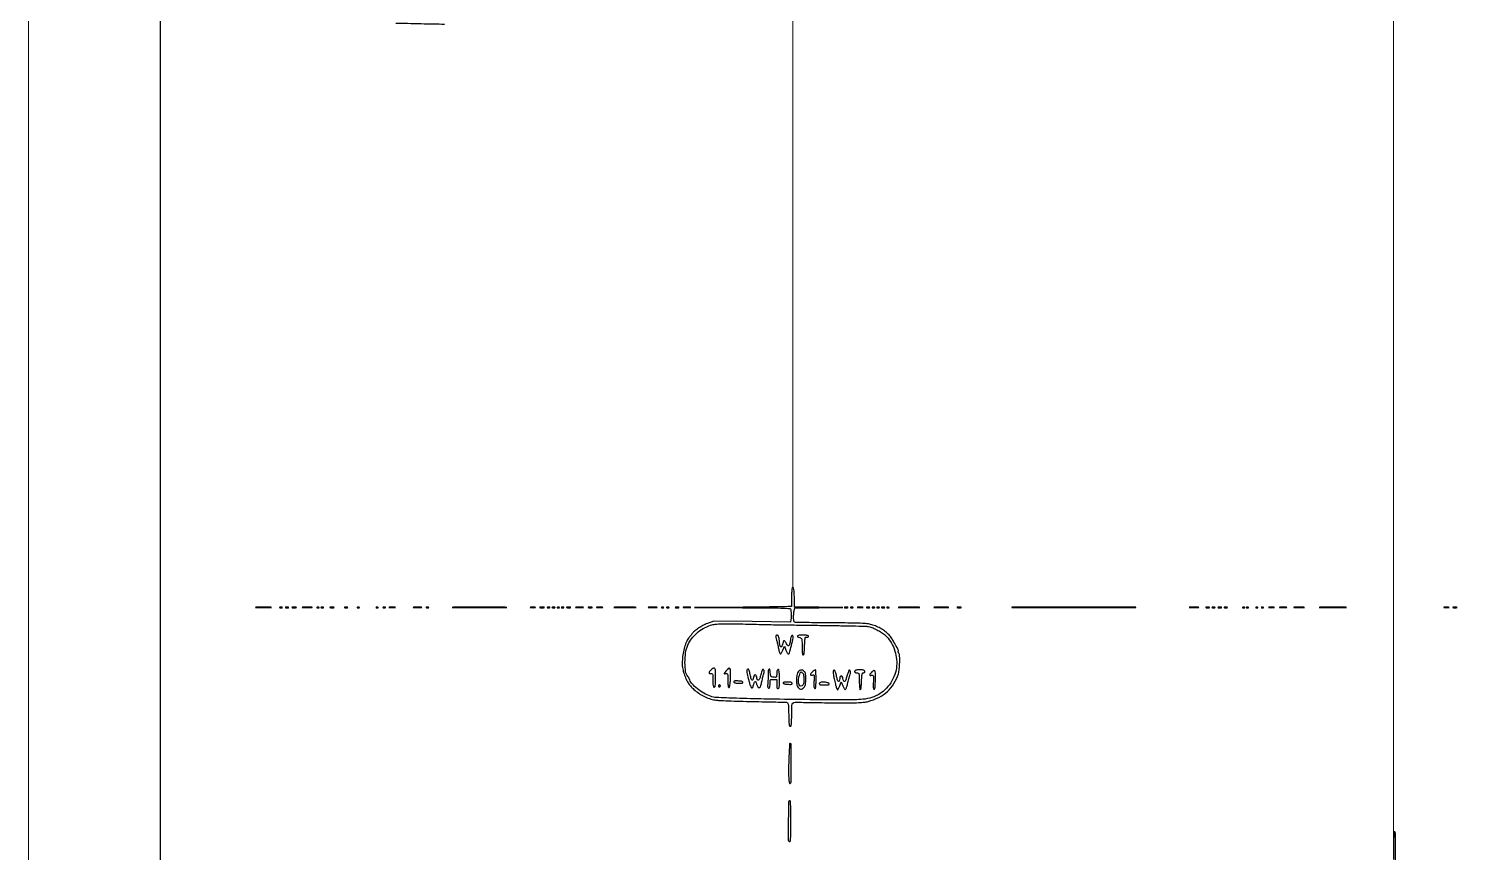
# Model space of a CAD drawing. Header units: millimetres. Extents: x 2712 to 3553, y 1367 to 1961.
# Drawn here: x 2712.3 to 2929.7, y 1588.8 to 1713.8 of the extents above; entities that cross this region are included whole.
import ezdxf

# ---------------------------------------------------------------- set-up
doc = ezdxf.new("R2010")
doc.units = ezdxf.units.MM

# ---------------------------------------------------------------- blocks, each defined once
blk = doc.blocks.new('Формат А1 (2)')
at = {"lineweight": 20}
blk.add_line((2935.83, -160.31), (2935.83, 433.69), dxfattribs=at)
at = {"lineweight": 30}
blk.add_line((2955.83, -155.31), (2955.83, 428.69), dxfattribs=at)

msp = doc.modelspace()

# ---------------------------------------------------------------- linework, layer by layer
at = {"lineweight": 15}
for p, q in [((2828.34, 1629), (2828.34, 1912.49)), ((2919.51, 1589.71), (2919.51, 1912.49))]:
    msp.add_line(p, q, dxfattribs=at)
for points in [[(2924.33, 1758.96, -0.000002), (2921.5, 1758.99, -0.000002), (2918.46, 1759.03, -0.000002), (2915.66, 1759.07, 0.000783)], [(2876.4, 1719.18, 0.00008), (2885.79, 1719.06, 0.000282)], [(2832.8, 1719.74, -0.00011), (2842.27, 1719.62, -0.000093), (2851.62, 1719.49, -0.000473)], [(2928.9, 1719.02, 0.000067), (2922.68, 1719.1, 0.003885)], [(2768.09, 1714.62, -0.00004), (2769.86, 1714.59, -0.000027), (2771.89, 1714.54, -0.000027), (2773.86, 1714.5, -0.000053), (2775.43, 1714.47, 0.002406)], [(2919.78, 1585.86), (2919.82, 1588.87, 0.0026), (2919.84, 1590.38, 0.011943), (2919.82, 1591.26, 0.011884), (2919.78, 1591.83, 0.296579), (2919.69, 1591.95, 0.477165), (2919.59, 1591.89, 0.01429), (2919.55, 1591.36, 0.01237), (2919.52, 1590.49, 0.002382), (2919.51, 1588.93, -0.003679), (2919.5, 1587.75, -0.006129)]]:
    msp.add_lwpolyline(points, format="xyb")
for points in [[(2811.84, 1615.89, 0.016427), (2812.14, 1615.1, 0.041625), (2812.42, 1614.55, 0.044323), (2812.78, 1614.08, 0.02087), (2813.32, 1613.54, 0.034426), (2814.04, 1612.97, 0.034266), (2814.83, 1612.5, 0.035217), (2815.66, 1612.15, 0.04202), (2816.48, 1611.95, 0.027329), (2817.07, 1611.88, 0.002488), (2818.55, 1611.81, 0.003217), (2820.32, 1611.75, 0.002512), (2822.24, 1611.71, -0.000567), (2824.12, 1611.67, -0.000867), (2825.75, 1611.64, -0.00029), (2827.16, 1611.6, -0.023966), (2827.37, 1611.59, -0.205961), (2827.53, 1611.49, -0.116127), (2827.62, 1611.29, -0.035156), (2827.67, 1610.85, -0.003078), (2827.7, 1609.75, 0.004087), (2827.73, 1608.79, 0.024751), (2827.77, 1608.29, 0.051067), (2827.84, 1608.02, 0.317369), (2827.95, 1607.95, 0.317849), (2828.06, 1608.02, 0.05558), (2828.12, 1608.28, 0.025448), (2828.15, 1608.76, 0.003983), (2828.16, 1609.72, -0.008183), (2828.18, 1611.09, -0.184591), (2828.33, 1611.45, -0.203381), (2828.68, 1611.6, -0.010226), (2829.94, 1611.58, 0.004749), (2830.67, 1611.56, 0.000925), (2831.98, 1611.54, 0.000982), (2833.5, 1611.53, 0.000909), (2835.07, 1611.51, 0.002413), (2837.09, 1611.51, 0.009614), (2838.32, 1611.54, 0.015448), (2839.16, 1611.61, 0.037471), (2839.78, 1611.72, 0.053994), (2841.38, 1612.33, 0.068057), (2842.69, 1613.23, 0.070074), (2843.68, 1614.43, 0.062083), (2844.35, 1615.91, 0.050942), (2844.49, 1616.62, 0.019815), (2844.55, 1617.62, 0.016851), (2844.54, 1618.59, 0.11098), (2844.41, 1619.06, -0.020048), (2844.35, 1619.17, -0.038624), (2844.32, 1619.26, -0.057021), (2844.31, 1619.33, -0.422721), (2844.33, 1619.35, 0.564319), (2844.39, 1619.44, 0.005046), (2843.92, 1620.31, 0.012028), (2843.43, 1621.15, 0.038762), (2843.05, 1621.67, 0.039497), (2842.54, 1622.17, 0.033553), (2841.93, 1622.63, 0.032206), (2841.24, 1623.01, 0.02976), (2840.48, 1623.31, 0.044958), (2839.8, 1623.48, 0.023191), (2838.93, 1623.56, 0.010072), (2837.48, 1623.61, 0.001152), (2834.21, 1623.63, -0.001085), (2832.13, 1623.65, -0.001722), (2830.34, 1623.68, -0.000359), (2828.77, 1623.7, -0.081576), (2828.62, 1623.73, -0.27162), (2828.5, 1623.88, -0.028434), (2828.45, 1624.34, -0.031732), (2828.46, 1624.9, -0.030615), (2828.53, 1625.45), (2828.62, 1625.9), (2832.27, 1625.94), (2835.93, 1625.98), (2832.26, 1626.01), (2828.59, 1626.04), (2828.58, 1626.72, 0.003334), (2828.55, 1627.9, 0.019198), (2828.51, 1628.52, 0.03265), (2828.45, 1628.88, 0.258323), (2828.34, 1629, 0.404432), (2828.25, 1628.96, 0.05343), (2828.19, 1628.74, 0.027187), (2828.16, 1628.35, 0.0059), (2828.14, 1627.66, 0.001208), (2828.14, 1627.12, 0.001803), (2828.13, 1626.64, 0.000754), (2828.14, 1626.23, 0.038415), (2828.14, 1626.15, -0.454804), (2828.1, 1626.11, -0.000211), (2825.99, 1626.07, -0.002274), (2823.61, 1626.03, -0.001359), (2820.78, 1626.01), (2813.41, 1625.98), (2820.71, 1625.94, -0.000641), (2825.21, 1625.91, -0.007828), (2826.93, 1625.87, -0.011914), (2827.88, 1625.81, -0.372731), (2828.03, 1625.65, 0.004668), (2828.04, 1625.53, 0.001694), (2828.05, 1625.35, 0.001679), (2828.07, 1625.16, 0.002001), (2828.09, 1624.98, -0.021784), (2828.1, 1624.78, -0.013205), (2828.09, 1624.55, -0.013221), (2828.08, 1624.32, -0.022617), (2828.05, 1624.14), (2827.97, 1623.72), (2822.16, 1623.82), (2816.34, 1623.92), (2815.37, 1623.54, 0.02653), (2814.69, 1623.23, 0.024561), (2814.02, 1622.84, 0.025603), (2813.46, 1622.43, 0.062659), (2813.1, 1622.06, -0.009316), (2813.02, 1621.95, -0.00292), (2812.88, 1621.78, -0.002916), (2812.73, 1621.6, -0.003223), (2812.58, 1621.43, 0.074466), (2812.22, 1620.86, 0.031448), (2811.9, 1620, 0.029684), (2811.67, 1619.02, 0.030205), (2811.56, 1618.01, 0.013543), (2811.54, 1617.37, 0.031605), (2811.57, 1616.89, 0.033726), (2811.67, 1616.44, 0.017546)], [(2747.99, 1625.96, 0.00187), (2748.76, 1625.96, 0.010022), (2749.18, 1625.97, 0.891547), (2749.18, 1625.99, 0.034402), (2749.02, 1626.01, 0.006772), (2748.52, 1626.02, 0.00422), (2747.93, 1626.03, 0.004233), (2747.36, 1626.02, 0.007659), (2746.88, 1626.01, 0.064206), (2746.78, 1625.99, 0.83955), (2746.79, 1625.97, 0.009062), (2747.23, 1625.96, 0.00193)], [(2750.63, 1625.92, 0.017491), (2750.76, 1625.93, 0.078554), (2750.83, 1625.95, 0.447206), (2750.84, 1625.97, 0.174857), (2750.81, 1626, 0.057986), (2750.73, 1626.02, 0.037979), (2750.63, 1626.03, 0.037979), (2750.53, 1626.02, 0.057986), (2750.45, 1626, 0.174857), (2750.42, 1625.97, 0.447206), (2750.43, 1625.95, 0.078554), (2750.5, 1625.93, 0.017491)], [(2751.56, 1625.93, 0.012823), (2751.71, 1625.94, 0.080377), (2751.79, 1625.95, 0.597527), (2751.79, 1625.98, 0.087174), (2751.73, 1626, 0.037336), (2751.62, 1626.02, 0.029507), (2751.5, 1626.03, 0.030339), (2751.39, 1626.02, 0.06278), (2751.31, 1626, 0.31318), (2751.29, 1625.97, 0.333666), (2751.31, 1625.95, 0.052471), (2751.4, 1625.93, 0.014395)], [(2752.63, 1625.94, 0.008087), (2752.86, 1625.94, 0.039503), (2752.98, 1625.96, 0.611425), (2752.99, 1625.98, 0.142433), (2752.95, 1626, 0.029693), (2752.8, 1626.02, 0.017887), (2752.63, 1626.03, 0.017887), (2752.45, 1626.02, 0.029693), (2752.31, 1626, 0.142433), (2752.26, 1625.98, 0.611425), (2752.27, 1625.96, 0.039503), (2752.4, 1625.94, 0.008087)], [(2754.62, 1625.95, 0.003282), (2755.11, 1625.96, 0.016391), (2755.38, 1625.97, 0.793398), (2755.38, 1625.99, 0.075495), (2755.3, 1626.01, 0.012378), (2754.99, 1626.02, 0.007295), (2754.62, 1626.03, 0.007295), (2754.25, 1626.02, 0.012378), (2753.94, 1626.01, 0.075495), (2753.86, 1625.99, 0.793398), (2753.86, 1625.97, 0.016391), (2754.14, 1625.96, 0.003282)], [(2756.27, 1625.91, 0.018894), (2756.38, 1625.92, 0.168741), (2756.42, 1625.94, 0.470617), (2756.42, 1625.97, 0.054073), (2756.36, 1626, 0.051402), (2756.28, 1626.02, 0.05415), (2756.2, 1626.03, 0.060344), (2756.13, 1626.02, 0.126455), (2756.08, 1625.99, 0.296942), (2756.08, 1625.96, 0.208169), (2756.1, 1625.93, 0.077125), (2756.17, 1625.92, 0.028489)], [(2756.9, 1625.92, 0.017491), (2757.03, 1625.93, 0.078554), (2757.1, 1625.95, 0.447206), (2757.11, 1625.97, 0.174857), (2757.08, 1626, 0.057986), (2757, 1626.02, 0.037979), (2756.9, 1626.03, 0.037979), (2756.8, 1626.02, 0.057986), (2756.72, 1626, 0.174857), (2756.69, 1625.97, 0.447206), (2756.7, 1625.95, 0.078554), (2756.77, 1625.93, 0.017491)], [(2758.4, 1625.94, 0.008901), (2758.6, 1625.94, 0.053901), (2758.71, 1625.96, 0.67161), (2758.71, 1625.98, 0.082665), (2758.65, 1626, 0.028254), (2758.5, 1626.02, 0.020511), (2758.35, 1626.03, 0.020826), (2758.19, 1626.02, 0.041951), (2758.08, 1626, 0.285845), (2758.05, 1625.98, 0.417468), (2758.07, 1625.96, 0.038992), (2758.19, 1625.94, 0.009782)], [(2760.54, 1625.93, 0.012823), (2760.69, 1625.94, 0.080377), (2760.76, 1625.95, 0.597527), (2760.77, 1625.98, 0.087174), (2760.71, 1626, 0.037336), (2760.6, 1626.02, 0.029507), (2760.48, 1626.03, 0.030339), (2760.37, 1626.02, 0.06278), (2760.28, 1626, 0.31318), (2760.27, 1625.97, 0.333666), (2760.29, 1625.95, 0.052471), (2760.38, 1625.93, 0.014395)], [(2762.4, 1625.91, 0.018894), (2762.51, 1625.92, 0.168741), (2762.55, 1625.94, 0.470617), (2762.55, 1625.97, 0.054073), (2762.49, 1626, 0.051402), (2762.41, 1626.02, 0.05415), (2762.33, 1626.03, 0.060344), (2762.26, 1626.02, 0.126455), (2762.21, 1625.99, 0.296942), (2762.21, 1625.96, 0.208169), (2762.23, 1625.93, 0.077125), (2762.3, 1625.92, 0.028489)], [(2765.25, 1625.91, 0.018894), (2765.36, 1625.92, 0.168741), (2765.4, 1625.94, 0.470617), (2765.4, 1625.97, 0.054073), (2765.34, 1626, 0.051402), (2765.26, 1626.02, 0.05415), (2765.18, 1626.03, 0.060344), (2765.11, 1626.02, 0.126455), (2765.06, 1625.99, 0.296942), (2765.06, 1625.96, 0.208169), (2765.08, 1625.93, 0.077125), (2765.15, 1625.92, 0.028489)], [(2766.31, 1625.92, 0.017491), (2766.43, 1625.93, 0.078554), (2766.51, 1625.95, 0.447206), (2766.52, 1625.97, 0.174857), (2766.49, 1626, 0.057986), (2766.4, 1626.02, 0.037979), (2766.31, 1626.03, 0.037979), (2766.21, 1626.02, 0.057986), (2766.13, 1626, 0.174857), (2766.1, 1625.97, 0.447206), (2766.11, 1625.95, 0.078554), (2766.18, 1625.93, 0.017491)], [(2767.52, 1625.95, 0.005499), (2767.82, 1625.95, 0.031761), (2767.99, 1625.96, 0.756877), (2767.99, 1625.98, 0.069146), (2767.91, 1626.01, 0.018638), (2767.7, 1626.02, 0.01259), (2767.46, 1626.03, 0.012695), (2767.24, 1626.02, 0.024559), (2767.05, 1626, 0.212532), (2767.02, 1625.98, 0.556092), (2767.03, 1625.96, 0.025342), (2767.21, 1625.95, 0.005888)], [(2771.37, 1625.95, 0.003921), (2771.77, 1625.95, 0.022011), (2771.99, 1625.97, 0.807686), (2771.99, 1625.99, 0.057523), (2771.9, 1626.01, 0.013671), (2771.63, 1626.02, 0.00893), (2771.31, 1626.03, 0.008983), (2771, 1626.02, 0.016947), (2770.76, 1626.01, 0.153636), (2770.71, 1625.99, 0.661512), (2770.72, 1625.97, 0.018464), (2770.96, 1625.95, 0.004138)], [(2772.86, 1625.92, 0.017491), (2772.99, 1625.93, 0.078554), (2773.06, 1625.95, 0.447206), (2773.07, 1625.97, 0.174857), (2773.04, 1626, 0.057986), (2772.96, 1626.02, 0.037979), (2772.86, 1626.03, 0.037979), (2772.77, 1626.02, 0.057986), (2772.68, 1626, 0.174857), (2772.65, 1625.97, 0.447206), (2772.66, 1625.95, 0.078554), (2772.74, 1625.93, 0.017491)], [(2780.77, 1625.97, 0.000452), (2783.43, 1625.97, 0.002315), (2784.9, 1625.98, 0.969166), (2784.9, 1625.99, 0.010191), (2784.43, 1626.01, 0.00169), (2782.73, 1626.02, 0.00101), (2780.71, 1626.03, 0.001011), (2778.69, 1626.02, 0.001756), (2777.02, 1626.01, 0.012443), (2776.61, 1625.99, 0.964808), (2776.61, 1625.98, 0.002243), (2778.11, 1625.97, 0.000456)], [(2788.9, 1625.94, 0.006817), (2789.15, 1625.95, 0.040183), (2789.28, 1625.96, 0.720633), (2789.29, 1625.98, 0.075924), (2789.21, 1626, 0.022548), (2789.04, 1626.02, 0.015659), (2788.84, 1626.03, 0.015827), (2788.65, 1626.02, 0.031163), (2788.5, 1626, 0.248898), (2788.47, 1625.98, 0.49082), (2788.49, 1625.96, 0.030832), (2788.64, 1625.95, 0.00738)], [(2790.25, 1625.94, 0.008087), (2790.48, 1625.94, 0.039503), (2790.61, 1625.96, 0.611425), (2790.61, 1625.98, 0.142433), (2790.57, 1626, 0.029693), (2790.42, 1626.02, 0.017887), (2790.25, 1626.03, 0.017887), (2790.08, 1626.02, 0.029693), (2789.93, 1626, 0.142433), (2789.88, 1625.98, 0.611425), (2789.89, 1625.96, 0.039503), (2790.02, 1625.94, 0.008087)], [(2791.25, 1625.92, 0.017491), (2791.37, 1625.93, 0.078554), (2791.45, 1625.95, 0.447206), (2791.46, 1625.97, 0.174857), (2791.43, 1626, 0.057986), (2791.34, 1626.02, 0.037979), (2791.25, 1626.03, 0.037979), (2791.15, 1626.02, 0.057986), (2791.07, 1626, 0.174857), (2791.04, 1625.97, 0.447206), (2791.05, 1625.95, 0.078554), (2791.12, 1625.93, 0.017491)], [(2792.03, 1625.93, 0.012823), (2792.18, 1625.94, 0.080377), (2792.26, 1625.95, 0.597527), (2792.26, 1625.98, 0.087174), (2792.21, 1626, 0.037336), (2792.1, 1626.02, 0.029507), (2791.98, 1626.03, 0.030339), (2791.86, 1626.02, 0.06278), (2791.78, 1626, 0.31318), (2791.76, 1625.97, 0.333666), (2791.78, 1625.95, 0.052471), (2791.88, 1625.93, 0.014395)], [(2792.76, 1625.91, 0.018894), (2792.86, 1625.92, 0.168741), (2792.9, 1625.94, 0.470617), (2792.9, 1625.97, 0.054073), (2792.84, 1626, 0.051402), (2792.76, 1626.02, 0.05415), (2792.68, 1626.03, 0.060344), (2792.62, 1626.02, 0.126455), (2792.57, 1625.99, 0.296942), (2792.56, 1625.96, 0.208169), (2792.59, 1625.93, 0.077125), (2792.66, 1625.92, 0.028489)], [(2793.38, 1625.92, 0.017491), (2793.51, 1625.93, 0.078554), (2793.58, 1625.95, 0.447206), (2793.59, 1625.97, 0.174857), (2793.56, 1626, 0.057986), (2793.48, 1626.02, 0.037979), (2793.38, 1626.03, 0.037979), (2793.29, 1626.02, 0.057986), (2793.21, 1626, 0.174857), (2793.18, 1625.97, 0.447206), (2793.19, 1625.95, 0.078554), (2793.26, 1625.93, 0.017491)], [(2794.31, 1625.94, 0.008901), (2794.51, 1625.94, 0.053901), (2794.62, 1625.96, 0.67161), (2794.62, 1625.98, 0.082665), (2794.56, 1626, 0.028254), (2794.42, 1626.02, 0.020511), (2794.26, 1626.03, 0.020826), (2794.11, 1626.02, 0.041951), (2793.99, 1626, 0.285845), (2793.97, 1625.98, 0.417468), (2793.98, 1625.96, 0.038992), (2794.11, 1625.94, 0.009782)], [(2795.95, 1625.95, 0.00436), (2796.33, 1625.95, 0.021699), (2796.55, 1625.97, 0.741699), (2796.55, 1625.99, 0.095407), (2796.48, 1626.01, 0.016375), (2796.24, 1626.02, 0.009683), (2795.95, 1626.03, 0.009683), (2795.66, 1626.02, 0.016375), (2795.42, 1626.01, 0.095407), (2795.35, 1625.99, 0.741699), (2795.35, 1625.97, 0.021699), (2795.57, 1625.95, 0.00436)], [(2797.59, 1625.94, 0.008901), (2797.79, 1625.94, 0.053901), (2797.9, 1625.96, 0.67161), (2797.9, 1625.98, 0.082665), (2797.84, 1626, 0.028254), (2797.7, 1626.02, 0.020511), (2797.54, 1626.03, 0.020826), (2797.38, 1626.02, 0.041951), (2797.27, 1626, 0.285845), (2797.24, 1625.98, 0.417468), (2797.26, 1625.96, 0.038992), (2797.38, 1625.94, 0.009782)], [(2799.01, 1625.95, 0.005499), (2799.32, 1625.95, 0.031761), (2799.48, 1625.96, 0.756877), (2799.48, 1625.98, 0.069146), (2799.4, 1626.01, 0.018638), (2799.2, 1626.02, 0.01259), (2798.96, 1626.03, 0.012695), (2798.73, 1626.02, 0.024559), (2798.55, 1626, 0.212532), (2798.52, 1625.98, 0.556092), (2798.52, 1625.96, 0.025342), (2798.71, 1625.95, 0.005888)], [(2802.86, 1625.96, 0.001263), (2803.93, 1625.97, 0.006649), (2804.52, 1625.98, 0.92213), (2804.52, 1625.99, 0.025118), (2804.32, 1626.01, 0.004628), (2803.62, 1626.02, 0.002838), (2802.8, 1626.03, 0.002845), (2801.99, 1626.02, 0.005067), (2801.32, 1626.01, 0.04002), (2801.17, 1625.99, 0.894956), (2801.18, 1625.98, 0.006174), (2801.79, 1625.97, 0.001292)], [(2807.07, 1625.95, 0.003751), (2807.5, 1625.96, 0.018707), (2807.74, 1625.97, 0.76997), (2807.75, 1625.99, 0.084525), (2807.67, 1626.01, 0.014123), (2807.4, 1626.02, 0.008335), (2807.07, 1626.03, 0.008335), (2806.74, 1626.02, 0.014123), (2806.46, 1626.01, 0.084525), (2806.39, 1625.99, 0.76997), (2806.39, 1625.97, 0.018707), (2806.63, 1625.96, 0.003751)], [(2808.57, 1625.91, 0.018894), (2808.68, 1625.92, 0.168741), (2808.72, 1625.94, 0.470617), (2808.72, 1625.97, 0.054073), (2808.66, 1626, 0.051402), (2808.58, 1626.02, 0.05415), (2808.5, 1626.03, 0.060344), (2808.43, 1626.02, 0.126455), (2808.39, 1625.99, 0.296942), (2808.38, 1625.96, 0.208169), (2808.41, 1625.93, 0.077125), (2808.48, 1625.92, 0.028489)], [(2809.35, 1625.92, 0.017491), (2809.47, 1625.93, 0.078554), (2809.55, 1625.95, 0.447206), (2809.55, 1625.97, 0.174857), (2809.52, 1626, 0.057986), (2809.44, 1626.02, 0.037979), (2809.35, 1626.03, 0.037979), (2809.25, 1626.02, 0.057986), (2809.17, 1626, 0.174857), (2809.14, 1625.97, 0.447206), (2809.15, 1625.95, 0.078554), (2809.22, 1625.93, 0.017491)], [(2810.77, 1625.94, 0.011065), (2810.95, 1625.94, 0.052887), (2811.05, 1625.95, 0.542911), (2811.06, 1625.98, 0.161593), (2811.02, 1626, 0.039571), (2810.91, 1626.02, 0.024357), (2810.77, 1626.03, 0.024357), (2810.64, 1626.02, 0.039571), (2810.52, 1626, 0.161593), (2810.49, 1625.98, 0.542911), (2810.49, 1625.95, 0.052887), (2810.59, 1625.94, 0.011065)], [(2812.27, 1625.95, 0.004587), (2812.63, 1625.95, 0.026082), (2812.81, 1625.97, 0.78507), (2812.82, 1625.99, 0.062969), (2812.73, 1626.01, 0.015806), (2812.49, 1626.02, 0.010474), (2812.21, 1626.03, 0.010546), (2811.95, 1626.02, 0.02012), (2811.73, 1626.01, 0.180442), (2811.69, 1625.98, 0.613017), (2811.7, 1625.97, 0.021409), (2811.91, 1625.95, 0.004873)], [(2836.42, 1625.94, 0.011065), (2836.6, 1625.94, 0.052887), (2836.7, 1625.95, 0.542911), (2836.71, 1625.98, 0.161593), (2836.67, 1626, 0.039571), (2836.56, 1626.02, 0.024357), (2836.42, 1626.03, 0.024357), (2836.29, 1626.02, 0.039571), (2836.17, 1626, 0.161593), (2836.14, 1625.98, 0.542911), (2836.15, 1625.95, 0.052887), (2836.25, 1625.94, 0.011065)], [(2837.28, 1625.92, 0.017491), (2837.41, 1625.93, 0.078554), (2837.48, 1625.95, 0.447206), (2837.49, 1625.97, 0.174857), (2837.46, 1626, 0.057986), (2837.38, 1626.02, 0.037979), (2837.28, 1626.03, 0.037979), (2837.18, 1626.02, 0.057986), (2837.1, 1626, 0.174857), (2837.07, 1625.97, 0.447206), (2837.08, 1625.95, 0.078554), (2837.15, 1625.93, 0.017491)], [(2838.56, 1625.94, 0.006336), (2838.84, 1625.95, 0.03126), (2839, 1625.96, 0.664672), (2839.01, 1625.98, 0.124239), (2838.95, 1626, 0.023547), (2838.78, 1626.02, 0.014044), (2838.56, 1626.03, 0.014044), (2838.35, 1626.02, 0.023547), (2838.17, 1626, 0.124239), (2838.12, 1625.98, 0.664672), (2838.12, 1625.96, 0.03126), (2838.28, 1625.95, 0.006336)], [(2839.77, 1625.93, 0.012823), (2839.93, 1625.94, 0.080377), (2840, 1625.95, 0.597527), (2840, 1625.98, 0.087174), (2839.95, 1626, 0.037336), (2839.84, 1626.02, 0.029507), (2839.72, 1626.03, 0.030339), (2839.61, 1626.02, 0.06278), (2839.52, 1626, 0.31318), (2839.5, 1625.97, 0.333666), (2839.52, 1625.95, 0.052471), (2839.62, 1625.93, 0.014395)], [(2840.56, 1625.92, 0.017491), (2840.68, 1625.93, 0.078554), (2840.76, 1625.95, 0.447206), (2840.77, 1625.97, 0.174857), (2840.74, 1626, 0.057986), (2840.65, 1626.02, 0.037979), (2840.56, 1626.03, 0.037979), (2840.46, 1626.02, 0.057986), (2840.38, 1626, 0.174857), (2840.35, 1625.97, 0.447206), (2840.36, 1625.95, 0.078554), (2840.43, 1625.93, 0.017491)], [(2841.27, 1625.92, 0.017491), (2841.4, 1625.93, 0.078554), (2841.47, 1625.95, 0.447206), (2841.48, 1625.97, 0.174857), (2841.45, 1626, 0.057986), (2841.37, 1626.02, 0.037979), (2841.27, 1626.03, 0.037979), (2841.17, 1626.02, 0.057986), (2841.09, 1626, 0.174857), (2841.06, 1625.97, 0.447206), (2841.07, 1625.95, 0.078554), (2841.14, 1625.93, 0.017491)], [(2842.05, 1625.93, 0.012823), (2842.21, 1625.94, 0.080377), (2842.28, 1625.95, 0.597527), (2842.28, 1625.98, 0.087174), (2842.23, 1626, 0.037336), (2842.12, 1626.02, 0.029507), (2842, 1626.03, 0.030339), (2841.89, 1626.02, 0.06278), (2841.8, 1626, 0.31318), (2841.78, 1625.97, 0.333666), (2841.8, 1625.95, 0.052471), (2841.9, 1625.93, 0.014395)], [(2842.78, 1625.91, 0.018894), (2842.88, 1625.92, 0.168741), (2842.93, 1625.94, 0.470617), (2842.92, 1625.97, 0.054073), (2842.86, 1626, 0.051402), (2842.79, 1626.02, 0.05415), (2842.71, 1626.03, 0.060344), (2842.64, 1626.02, 0.126455), (2842.59, 1625.99, 0.296942), (2842.58, 1625.96, 0.208169), (2842.61, 1625.93, 0.077125), (2842.68, 1625.92, 0.028489)], [(2845.97, 1625.96, 0.001314), (2847.02, 1625.97, 0.006588), (2847.61, 1625.98, 0.908465), (2847.61, 1625.99, 0.032133), (2847.43, 1626.01, 0.004979), (2846.77, 1626.02, 0.002923), (2845.97, 1626.03, 0.002923), (2845.18, 1626.02, 0.004979), (2844.51, 1626.01, 0.032133), (2844.34, 1625.99, 0.908465), (2844.34, 1625.98, 0.006588), (2844.92, 1625.97, 0.001314)], [(2850.89, 1625.96, 0.002028), (2851.6, 1625.96, 0.010914), (2851.99, 1625.97, 0.884121), (2851.99, 1625.99, 0.036599), (2851.85, 1626.01, 0.007321), (2851.38, 1626.02, 0.00458), (2850.83, 1626.03, 0.004596), (2850.29, 1626.02, 0.008346), (2849.85, 1626.01, 0.070857), (2849.76, 1625.99, 0.825028), (2849.76, 1625.97, 0.009805), (2850.17, 1625.96, 0.002097)], [(2853.6, 1625.94, 0.008901), (2853.8, 1625.94, 0.053901), (2853.9, 1625.96, 0.67161), (2853.91, 1625.98, 0.082665), (2853.84, 1626, 0.028254), (2853.7, 1626.02, 0.020511), (2853.54, 1626.03, 0.020826), (2853.39, 1626.02, 0.041951), (2853.27, 1626, 0.285845), (2853.25, 1625.98, 0.417468), (2853.27, 1625.96, 0.038992), (2853.39, 1625.94, 0.009782)], [(2870.98, 1625.97, 0.000187), (2877.01, 1625.97, 0.000947), (2880.38, 1625.98, 0.986705), (2880.38, 1626, 0.004437), (2879.35, 1626.01, 0.000704), (2875.5, 1626.02, 0.000417), (2870.92, 1626.02, 0.000417), (2866.34, 1626.02, 0.000717), (2862.53, 1626.01, 0.004855), (2861.56, 1626, 0.98588), (2861.56, 1625.98, 0.000933), (2864.95, 1625.97, 0.000188)], [(2889.23, 1625.95, 0.003584), (2889.69, 1625.96, 0.016184), (2889.95, 1625.97, 0.702197), (2889.96, 1625.99, 0.131812), (2889.91, 1626.01, 0.014578), (2889.63, 1626.02, 0.007799), (2889.28, 1626.03, 0.007758), (2888.93, 1626.02, 0.012009), (2888.62, 1626.01, 0.052772), (2888.52, 1625.99, 0.826233), (2888.52, 1625.97, 0.018965), (2888.77, 1625.96, 0.003413)], [(2891.29, 1625.94, 0.011065), (2891.47, 1625.94, 0.052887), (2891.57, 1625.95, 0.542911), (2891.58, 1625.98, 0.161593), (2891.54, 1626, 0.039571), (2891.43, 1626.02, 0.024357), (2891.29, 1626.03, 0.024357), (2891.16, 1626.02, 0.039571), (2891.04, 1626, 0.161593), (2891.01, 1625.98, 0.542911), (2891.01, 1625.95, 0.052887), (2891.11, 1625.94, 0.011065)], [(2892.22, 1625.93, 0.012823), (2892.37, 1625.94, 0.080377), (2892.45, 1625.95, 0.597527), (2892.45, 1625.98, 0.087174), (2892.39, 1626, 0.037336), (2892.28, 1626.02, 0.029507), (2892.16, 1626.03, 0.030339), (2892.05, 1626.02, 0.06278), (2891.97, 1626, 0.31318), (2891.95, 1625.97, 0.333666), (2891.97, 1625.95, 0.052471), (2892.06, 1625.93, 0.014395)], [(2893.14, 1625.94, 0.011065), (2893.32, 1625.94, 0.052887), (2893.42, 1625.95, 0.542911), (2893.43, 1625.98, 0.161593), (2893.39, 1626, 0.039571), (2893.28, 1626.02, 0.024357), (2893.14, 1626.03, 0.024357), (2893.01, 1626.02, 0.039571), (2892.9, 1626, 0.161593), (2892.86, 1625.98, 0.542911), (2892.87, 1625.95, 0.052887), (2892.97, 1625.94, 0.011065)], [(2894.07, 1625.93, 0.012823), (2894.22, 1625.94, 0.080377), (2894.3, 1625.95, 0.597527), (2894.3, 1625.98, 0.087174), (2894.25, 1626, 0.037336), (2894.14, 1626.02, 0.029507), (2894.02, 1626.03, 0.030339), (2893.9, 1626.02, 0.06278), (2893.82, 1626, 0.31318), (2893.8, 1625.97, 0.333666), (2893.82, 1625.95, 0.052471), (2893.92, 1625.93, 0.014395)], [(2896.79, 1625.91, 0.018894), (2896.9, 1625.92, 0.168741), (2896.94, 1625.94, 0.470617), (2896.94, 1625.97, 0.054073), (2896.88, 1626, 0.051402), (2896.8, 1626.02, 0.05415), (2896.72, 1626.03, 0.060344), (2896.65, 1626.02, 0.126455), (2896.6, 1625.99, 0.296942), (2896.6, 1625.96, 0.208169), (2896.62, 1625.93, 0.077125), (2896.69, 1625.92, 0.028489)], [(2897.36, 1625.91, 0.018894), (2897.47, 1625.92, 0.168741), (2897.51, 1625.94, 0.470617), (2897.51, 1625.97, 0.054073), (2897.45, 1626, 0.051402), (2897.37, 1626.02, 0.05415), (2897.29, 1626.03, 0.060344), (2897.22, 1626.02, 0.126455), (2897.17, 1625.99, 0.296942), (2897.17, 1625.96, 0.208169), (2897.19, 1625.93, 0.077125), (2897.26, 1625.92, 0.028489)], [(2898.79, 1625.91, 0.018894), (2898.89, 1625.92, 0.168741), (2898.93, 1625.94, 0.470617), (2898.93, 1625.97, 0.054073), (2898.87, 1626, 0.051402), (2898.79, 1626.02, 0.05415), (2898.71, 1626.03, 0.060344), (2898.65, 1626.02, 0.126455), (2898.6, 1625.99, 0.296942), (2898.59, 1625.96, 0.208169), (2898.62, 1625.93, 0.077125), (2898.69, 1625.92, 0.028489)], [(2899.64, 1625.91, 0.018894), (2899.75, 1625.92, 0.168741), (2899.79, 1625.94, 0.470617), (2899.79, 1625.97, 0.054073), (2899.73, 1626, 0.051402), (2899.65, 1626.02, 0.05415), (2899.57, 1626.03, 0.060344), (2899.5, 1626.02, 0.126455), (2899.45, 1625.99, 0.296942), (2899.45, 1625.96, 0.208169), (2899.47, 1625.93, 0.077125), (2899.54, 1625.92, 0.028489)], [(2900.98, 1625.94, 0.006336), (2901.26, 1625.95, 0.03126), (2901.42, 1625.96, 0.664672), (2901.43, 1625.98, 0.124239), (2901.37, 1626, 0.023547), (2901.2, 1626.02, 0.014044), (2900.98, 1626.03, 0.014044), (2900.77, 1626.02, 0.023547), (2900.59, 1626, 0.124239), (2900.54, 1625.98, 0.664672), (2900.54, 1625.96, 0.03126), (2900.7, 1625.95, 0.006336)], [(2902.76, 1625.95, 0.004587), (2903.12, 1625.95, 0.026082), (2903.31, 1625.97, 0.78507), (2903.31, 1625.99, 0.062969), (2903.22, 1626.01, 0.015806), (2902.98, 1626.02, 0.010474), (2902.71, 1626.03, 0.010546), (2902.44, 1626.02, 0.02012), (2902.23, 1626.01, 0.180442), (2902.19, 1625.98, 0.613017), (2902.19, 1625.97, 0.021409), (2902.41, 1625.95, 0.004873)], [(2905.19, 1625.95, 0.003015), (2905.7, 1625.96, 0.016608), (2905.97, 1625.97, 0.841704), (2905.97, 1625.99, 0.048634), (2905.86, 1626.01, 0.010684), (2905.52, 1626.02, 0.00684), (2905.13, 1626.03, 0.006873), (2904.75, 1626.02, 0.012749), (2904.43, 1626.01, 0.11419), (2904.37, 1625.99, 0.736116), (2904.38, 1625.97, 0.014373), (2904.68, 1625.96, 0.003152)], [(2910.32, 1625.96, 0.000987), (2911.65, 1625.97, 0.00515), (2912.38, 1625.98, 0.937222), (2912.38, 1625.99, 0.020409), (2912.13, 1626.01, 0.003639), (2911.27, 1626.02, 0.002213), (2910.26, 1626.03, 0.002218), (2909.25, 1626.02, 0.003919), (2908.42, 1626.01, 0.029954), (2908.23, 1625.99, 0.919461), (2908.23, 1625.98, 0.004847), (2908.99, 1625.97, 0.001005)], [(2927.56, 1625.94, 0.006817), (2927.82, 1625.95, 0.040183), (2927.95, 1625.96, 0.720633), (2927.95, 1625.98, 0.075924), (2927.88, 1626, 0.022548), (2927.71, 1626.02, 0.015659), (2927.51, 1626.03, 0.015827), (2927.32, 1626.02, 0.031163), (2927.17, 1626, 0.248898), (2927.14, 1625.98, 0.49082), (2927.15, 1625.96, 0.030832), (2927.31, 1625.95, 0.00738)], [(2928.84, 1625.94, 0.008901), (2929.05, 1625.94, 0.053901), (2929.15, 1625.96, 0.67161), (2929.16, 1625.98, 0.082665), (2929.09, 1626, 0.028254), (2928.95, 1626.02, 0.020511), (2928.79, 1626.03, 0.020826), (2928.64, 1626.02, 0.041951), (2928.52, 1626, 0.285845), (2928.5, 1625.98, 0.417468), (2928.51, 1625.96, 0.038992), (2928.64, 1625.94, 0.009782)], [(2812.39, 1620.24, -0.054988), (2812.97, 1621.23, -0.052906), (2813.75, 1622.08, -0.051446), (2814.73, 1622.78, -0.046707), (2815.85, 1623.28, -0.054062), (2816.55, 1623.44, -0.022553), (2817.52, 1623.5, -0.010749), (2819.1, 1623.5, -0.001486), (2822.39, 1623.43, 0.001861), (2824.09, 1623.39, 0.000561), (2826.69, 1623.34, 0.000562), (2829.6, 1623.3, 0.000611), (2832.43, 1623.26, -0.000934), (2835.06, 1623.22, -0.001405), (2837.35, 1623.18, -0.00055), (2839.32, 1623.14, -0.032377), (2839.68, 1623.1, -0.052318), (2840.31, 1622.94, -0.025975), (2841.07, 1622.6, -0.025878), (2841.8, 1622.19, -0.043197), (2842.36, 1621.75, -0.063723), (2843.15, 1620.83, -0.054767), (2843.72, 1619.68, -0.053301), (2844.04, 1618.41, -0.053581), (2844.09, 1617.1, -0.068168), (2843.81, 1615.8, -0.057103), (2843.19, 1614.53, -0.057834), (2842.3, 1613.46, -0.074722), (2841.26, 1612.72, -0.052403), (2840, 1612.23, -0.048719), (2838.63, 1612.01, -0.017633), (2836.37, 1611.94, -0.001297), (2830.15, 1611.99, -0.001535), (2823.99, 1612.08, -0.004543), (2819.77, 1612.19, -0.003503), (2816.71, 1612.32, -0.075993), (2815.83, 1612.5, -0.044212), (2814.83, 1612.97, -0.034636), (2813.84, 1613.65, -0.034836), (2813.04, 1614.37, -0.117673), (2812.68, 1614.98, 0.030121), (2812.63, 1615.11, 0.01981), (2812.56, 1615.26, 0.019948), (2812.48, 1615.4, 0.03589), (2812.4, 1615.5, -0.145426), (2812.06, 1616.25, -0.034284), (2811.96, 1617.63, -0.035999), (2812.06, 1619.11, -0.06964)], [(2825.87, 1620.99, -0.006153), (2825.93, 1620.77, -0.002033), (2826, 1620.44, -0.002024), (2826.08, 1620.08, -0.002297), (2826.16, 1619.74, 0.014635), (2826.23, 1619.42, 0.022876), (2826.32, 1619.16, 0.019028), (2826.4, 1618.96, 0.292772), (2826.46, 1618.92, 0.233011), (2826.52, 1618.95, 0.024407), (2826.62, 1619.09, 0.026224), (2826.73, 1619.29, 0.018002), (2826.83, 1619.52), (2827.07, 1620.11), (2827.27, 1619.52, 0.024417), (2827.36, 1619.29, 0.034457), (2827.46, 1619.09, 0.036878), (2827.56, 1618.96, 0.219994), (2827.64, 1618.92, 0.336362), (2827.8, 1619.04, 0.004874), (2828.11, 1620.21, 0.006259), (2828.4, 1621.37, 0.198015), (2828.35, 1621.66, 0.275431), (2828.25, 1621.71, 0.243895), (2828.14, 1621.65, 0.077882), (2828.03, 1621.41, 0.02377), (2827.96, 1621.02, -0.015477), (2827.85, 1620.42, -0.147662), (2827.72, 1620.19, -0.423796), (2827.57, 1620.2, -0.065729), (2827.39, 1620.47, 0.039506), (2827.22, 1620.73, 0.095745), (2827.05, 1620.89, 0.293351), (2826.93, 1620.89, 0.250874), (2826.88, 1620.78, -0.058656), (2826.87, 1620.71, -0.010717), (2826.83, 1620.57, -0.011395), (2826.78, 1620.41, -0.010131), (2826.73, 1620.25, -0.016127), (2826.64, 1620.05, -0.140354), (2826.58, 1619.98, -0.333028), (2826.52, 1619.98, -0.076685), (2826.44, 1620.06, -0.064001), (2826.39, 1620.17, -0.024347), (2826.35, 1620.34, -0.023637), (2826.32, 1620.52, -0.026691), (2826.31, 1620.7, 0.027305), (2826.28, 1621.14, 0.054311), (2826.2, 1621.48, 0.079518), (2826.08, 1621.7, 0.233488), (2825.93, 1621.77, 0.177421), (2825.81, 1621.73, 0.200704), (2825.76, 1621.62, 0.072114), (2825.77, 1621.4, 0.010905)], [(2829.37, 1621.43, -0.097919), (2829.57, 1621.33, -0.171635), (2829.68, 1621.18, -0.059294), (2829.72, 1620.88, -0.004412), (2829.73, 1620.06, 0.009188), (2829.74, 1619.54, 0.018536), (2829.77, 1619.13, 0.014534), (2829.81, 1618.83, 0.365531), (2829.87, 1618.78, 0.118611), (2829.92, 1618.79, 0.086657), (2829.98, 1618.83, 0.079267), (2830.02, 1618.89, 0.075242), (2830.04, 1618.95, 0.010479), (2830.07, 1619.27, 0.008594), (2830.1, 1619.61, 0.006579), (2830.12, 1620.03, 0.002684), (2830.13, 1620.59, -0.011308), (2830.15, 1620.93, -0.019132), (2830.18, 1621.22, -0.01401), (2830.22, 1621.44, -0.401434), (2830.26, 1621.47, 0.045548), (2830.44, 1621.46, 0.076642), (2830.59, 1621.48, 0.109771), (2830.69, 1621.54, 0.203238), (2830.72, 1621.63, 0.339565), (2830.68, 1621.68, 0.024068), (2830.47, 1621.73, 0.025878), (2830.2, 1621.76, 0.015416), (2829.87, 1621.77, 0.0189), (2829.31, 1621.75, 0.132657), (2829.05, 1621.66, 0.565514), (2829.06, 1621.54, 0.058528)], [(2815.9, 1615.97, -0.142515), (2816.06, 1615.96, -0.24876), (2816.14, 1615.87, -0.066289), (2816.18, 1615.64, -0.005079), (2816.19, 1615, 0.016881), (2816.21, 1614.34, 0.066999), (2816.29, 1613.95, 0.413471), (2816.4, 1613.89, 0.221471), (2816.53, 1614.01, 0.07102), (2816.56, 1614.16, 0.00631), (2816.59, 1614.55, 0.008137), (2816.61, 1615.01, 0.006255), (2816.61, 1615.51, 0.006021), (2816.61, 1616.18, 0.035653), (2816.57, 1616.53, 0.085219), (2816.51, 1616.72, 0.272485), (2816.4, 1616.78, 0.146294), (2816.19, 1616.72, 0.042088), (2815.92, 1616.5, 0.041653), (2815.68, 1616.25, 0.165224), (2815.62, 1616.05, 0.197013), (2815.64, 1616, 0.126717), (2815.7, 1615.96, 0.086529), (2815.79, 1615.95, 0.049804)], [(2818.15, 1615.96, -0.112649), (2818.33, 1615.96, -0.276622), (2818.42, 1615.88, -0.069791), (2818.46, 1615.64, -0.004022), (2818.47, 1614.9, 0.007423), (2818.48, 1614.35, 0.033482), (2818.51, 1614.03, 0.073405), (2818.56, 1613.86, 0.375079), (2818.65, 1613.82, 0.25177), (2818.73, 1613.91, 0.027074), (2818.79, 1614.2, 0.022722), (2818.84, 1614.63, 0.007925), (2818.87, 1615.25, 0.009933), (2818.88, 1616.37, 0.185705), (2818.75, 1616.7, 0.4291), (2818.52, 1616.7, 0.028727), (2818.04, 1616.15, 0.008175), (2817.91, 1615.98, 0.293244), (2817.91, 1615.93, 0.329968), (2817.95, 1615.91, 0.009441)], [(2820.03, 1614.48, 0.013916), (2820.36, 1614.47, 0.047509), (2820.58, 1614.48, 0.090655), (2820.7, 1614.53, 0.264223), (2820.75, 1614.61, 0.23541), (2820.7, 1614.71, 0.107311), (2820.56, 1614.77, 0.038127), (2820.29, 1614.81, 0.004852), (2819.69, 1614.84, 0.056526), (2819.58, 1614.83, 0.062401), (2819.48, 1614.8, 0.071023), (2819.4, 1614.75, 0.134893), (2819.36, 1614.69, 0.333293), (2819.39, 1614.62, 0.07432), (2819.51, 1614.56, 0.043512), (2819.72, 1614.51, 0.016464)], [(2821.63, 1614.96, 0.010399), (2821.77, 1614.44, 0.028611), (2821.89, 1614.08, 0.037806), (2822.01, 1613.85, 0.263191), (2822.11, 1613.79, 0.109087), (2822.19, 1613.81, 0.099782), (2822.26, 1613.85, 0.095293), (2822.3, 1613.93, 0.089823), (2822.32, 1614.01, -0.053406), (2822.33, 1614.12, -0.022066), (2822.36, 1614.26, -0.02153), (2822.42, 1614.41, -0.025911), (2822.48, 1614.54, -0.019907), (2822.59, 1614.73, -0.397175), (2822.65, 1614.74, -0.17932), (2822.7, 1614.68, -0.005992), (2822.81, 1614.36, 0.052363), (2823, 1613.94, 0.249211), (2823.22, 1613.81, 0.307109), (2823.41, 1613.93, 0.066989), (2823.53, 1614.31, -0.010433), (2823.58, 1614.58, -0.004528), (2823.66, 1614.92, -0.004478), (2823.75, 1615.29, -0.005938), (2823.84, 1615.62, 0.013543), (2823.93, 1615.98, 0.037969), (2823.97, 1616.24, 0.057121), (2823.96, 1616.42, 0.157296), (2823.9, 1616.53, 0.174434), (2823.8, 1616.58, 0.305372), (2823.71, 1616.54, 0.049376), (2823.63, 1616.33, 0.002473), (2823.43, 1615.62, -0.021471), (2823.26, 1615.13, -0.161292), (2823.11, 1614.94, -0.453739), (2822.98, 1614.97, -0.066741), (2822.89, 1615.27, 0.05613), (2822.79, 1615.62, 0.253221), (2822.63, 1615.74, 0.327196), (2822.47, 1615.67, 0.072632), (2822.37, 1615.37, -0.043263), (2822.26, 1615, -0.511377), (2822.14, 1614.97, -0.156805), (2822.01, 1615.17, -0.013647), (2821.86, 1615.78, 0.016655), (2821.78, 1616.13, 0.032524), (2821.69, 1616.4, 0.038357), (2821.59, 1616.59, 0.2599), (2821.5, 1616.64, 0.306276), (2821.38, 1616.56, 0.11472), (2821.35, 1616.34, 0.035536), (2821.41, 1615.91, 0.004307)], [(2824.55, 1613.82, 0.221291), (2824.66, 1613.72, 0.362607), (2824.77, 1613.77, 0.091997), (2824.85, 1614.03, 0.032282), (2824.88, 1614.44, -0.01239), (2824.89, 1614.85, -0.155714), (2824.94, 1614.99, -0.204815), (2825.06, 1615.06, -0.02382), (2825.38, 1615.07), (2825.88, 1615.07), (2825.88, 1614.36, 0.014068), (2825.89, 1614.01, 0.058865), (2825.92, 1613.8, 0.122766), (2825.99, 1613.69, 0.200296), (2826.09, 1613.65, 0.286092), (2826.2, 1613.71, 0.07676), (2826.26, 1613.92, 0.032248), (2826.3, 1614.31, 0.005203), (2826.31, 1615.06, 0.008415), (2826.3, 1615.61, 0.012861), (2826.27, 1616.09, 0.007371), (2826.23, 1616.48, 0.229569), (2826.18, 1616.56, 0.337562), (2826.06, 1616.55, 0.115769), (2825.97, 1616.4, 0.061046), (2825.9, 1616.13, 0.029323), (2825.88, 1615.76, -0.027462), (2825.86, 1615.52, -0.198755), (2825.81, 1615.41, -0.177705), (2825.69, 1615.37, -0.02122), (2825.41, 1615.39, -0.034404), (2825.14, 1615.44, -0.166021), (2825.01, 1615.53, -0.130093), (2824.95, 1615.68, -0.018068), (2824.91, 1616.04, 0.02694), (2824.84, 1616.58, 0.624941), (2824.72, 1616.61, 0.163519), (2824.61, 1616.35, 0.016463), (2824.58, 1615.68, -0.004085), (2824.58, 1615.28, -0.004232), (2824.56, 1614.89, -0.004085), (2824.54, 1614.56, -0.018196), (2824.52, 1614.36, 0.023402), (2824.51, 1614.21, 0.021398), (2824.51, 1614.05, 0.021952), (2824.52, 1613.92, 0.06273)], [(2829.04, 1613.98, 0.097314), (2829.23, 1613.72, 0.145557), (2829.48, 1613.6, 0.146334), (2829.76, 1613.64, 0.098722), (2830.02, 1613.83, 0.145534), (2830.24, 1614.27, 0.038117), (2830.31, 1615.07, 0.037536), (2830.27, 1615.86, 0.165198), (2830.06, 1616.28, 0.116677), (2829.81, 1616.44, 0.132504), (2829.52, 1616.45, 0.125829), (2829.25, 1616.32, 0.099582), (2829.05, 1616.07, 0.086177), (2828.93, 1615.66, 0.028936), (2828.89, 1615.03, 0.02895), (2828.92, 1614.39, 0.085745)], [(2829.32, 1615.66, -0.006188), (2829.46, 1616.07, -0.125672), (2829.54, 1616.18, -0.320891), (2829.63, 1616.19, -0.042736), (2829.79, 1616.07, -0.179069), (2829.95, 1615.8, -0.033001), (2830.01, 1615.22, -0.03567), (2829.99, 1614.62, -0.096833), (2829.86, 1614.21, -0.282344), (2829.56, 1614.03, -0.306698), (2829.29, 1614.22, -0.099339), (2829.18, 1614.9, -0.072343)], [(2831.31, 1615.72, -0.087627), (2831.49, 1615.74, -0.321954), (2831.57, 1615.68, -0.085509), (2831.59, 1615.49, -0.004794), (2831.55, 1614.91, 0.010117), (2831.51, 1614.28, 0.045407), (2831.53, 1613.92, 0.100198), (2831.6, 1613.72, 0.26258), (2831.73, 1613.65, 0.378637), (2831.79, 1613.69, 0.007891), (2831.83, 1614.06, 0.014256), (2831.85, 1614.52, 0.008598), (2831.86, 1615.07, 0.007034), (2831.86, 1615.62, 0.011744), (2831.83, 1616.08, 0.005435), (2831.8, 1616.45, 0.398914), (2831.76, 1616.49, 0.152191), (2831.58, 1616.43, 0.02675), (2831.31, 1616.2, 0.02563), (2831.07, 1615.95, 0.180128), (2831.01, 1615.79, 0.179688), (2831.03, 1615.73, 0.161733), (2831.09, 1615.69, 0.094695), (2831.19, 1615.69, 0.037001)], [(2834.61, 1615.14, 0.004025), (2834.8, 1614.32, 0.018164), (2834.93, 1613.85, 0.024593), (2835.04, 1613.57, 0.299627), (2835.14, 1613.5, 0.249094), (2835.19, 1613.54, 0.02426), (2835.28, 1613.68, 0.02624), (2835.37, 1613.87, 0.017648), (2835.46, 1614.1), (2835.66, 1614.7), (2835.9, 1614.1, 0.018639), (2836, 1613.87, 0.027007), (2836.11, 1613.68, 0.025585), (2836.21, 1613.54, 0.230275), (2836.27, 1613.5, 0.254283), (2836.34, 1613.54, 0.029747), (2836.42, 1613.68, 0.02986), (2836.5, 1613.88, 0.020018), (2836.57, 1614.11, -0.002), (2836.65, 1614.4, -0.000969), (2836.75, 1614.76, -0.000961), (2836.85, 1615.14, -0.001384), (2836.95, 1615.48, 0.013559), (2837.04, 1615.84, 0.038076), (2837.08, 1616.1, 0.057365), (2837.07, 1616.28, 0.158132), (2837.01, 1616.39, 0.054761), (2836.94, 1616.45, 0.200767), (2836.88, 1616.46, 0.204498), (2836.83, 1616.43, 0.056862), (2836.8, 1616.34, 0.000833), (2836.76, 1616.22, 0.000123), (2836.68, 1615.98, 0.000139), (2836.59, 1615.69, 0.000119), (2836.49, 1615.39, -0.015435), (2836.31, 1614.87, -0.230715), (2836.18, 1614.74, -0.409985), (2836.05, 1614.81, -0.028314), (2835.94, 1615.22, 0.072603), (2835.84, 1615.51, 0.288853), (2835.69, 1615.6, 0.284034), (2835.54, 1615.5, 0.071418), (2835.45, 1615.2, -0.037159), (2835.37, 1614.81, -0.502278), (2835.25, 1614.77, -0.181595), (2835.12, 1614.95, -0.015472), (2834.98, 1615.51, 0.016791), (2834.89, 1615.86, 0.02357), (2834.79, 1616.16, 0.021213), (2834.69, 1616.39, 0.200242), (2834.6, 1616.46, 0.405955), (2834.49, 1616.41, 0.089348), (2834.45, 1616.18, 0.040645), (2834.49, 1615.76, 0.012304)], [(2838.06, 1616.07, -0.104331), (2838.27, 1616.03, -0.224677), (2838.37, 1615.9, -0.064117), (2838.41, 1615.63, -0.003707), (2838.42, 1614.79, 0.009164), (2838.43, 1614.27, 0.018502), (2838.46, 1613.86, 0.014491), (2838.5, 1613.55, 0.365646), (2838.56, 1613.5, 0.281155), (2838.62, 1613.54, 0.046615), (2838.67, 1613.66, 0.039476), (2838.7, 1613.83, 0.025156), (2838.72, 1614.04, -0.003617), (2838.73, 1614.27, -0.002791), (2838.74, 1614.52, -0.002822), (2838.76, 1614.75, -0.006753), (2838.77, 1614.93, 0.003201), (2838.78, 1615.09, 0.001747), (2838.8, 1615.3, 0.001741), (2838.81, 1615.5, 0.00277), (2838.82, 1615.68, -0.042465), (2838.85, 1615.84, -0.07912), (2838.9, 1615.96, -0.108257), (2838.97, 1616.04, -0.150636), (2839.06, 1616.07, 0.099038), (2839.14, 1616.09, 0.097945), (2839.21, 1616.13, 0.097945), (2839.26, 1616.2, 0.099038), (2839.27, 1616.28, 0.211442), (2839.23, 1616.38, 0.118311), (2839.11, 1616.45, 0.054498), (2838.88, 1616.49, 0.01212), (2838.49, 1616.5, 0.01212), (2838.1, 1616.49, 0.054498), (2837.87, 1616.45, 0.118311), (2837.75, 1616.38, 0.211442), (2837.71, 1616.28, 0.140575), (2837.73, 1616.19, 0.118484), (2837.8, 1616.13, 0.088208), (2837.91, 1616.08, 0.04716)], [(2840.28, 1615.69, -0.096451), (2840.44, 1615.7, -0.277935), (2840.53, 1615.63, -0.089335), (2840.56, 1615.45, -0.006886), (2840.56, 1614.95, 0.003113), (2840.54, 1614.07, 0.032077), (2840.56, 1613.71, 0.194012), (2840.62, 1613.6, 0.386513), (2840.71, 1613.6, 0.186008), (2840.83, 1613.86, 0.006985), (2840.86, 1614.94, 0.008396), (2840.87, 1616.01, 0.136291), (2840.77, 1616.35, 0.19141), (2840.7, 1616.4, 0.15155), (2840.61, 1616.4, 0.079037), (2840.49, 1616.33, 0.024457), (2840.33, 1616.2, 0.027223), (2840.08, 1615.93, 0.155492), (2840, 1615.75, 0.410381), (2840.07, 1615.67, 0.090141)], [(2817.18, 1613.93, 0.099038), (2817.24, 1613.94, 0.097945), (2817.29, 1613.97, 0.097945), (2817.32, 1614.02, 0.099038), (2817.33, 1614.07, 0.099038), (2817.32, 1614.13, 0.097945), (2817.29, 1614.17, 0.097945), (2817.24, 1614.21, 0.099038), (2817.18, 1614.22, 0.099038), (2817.13, 1614.21, 0.097945), (2817.08, 1614.17, 0.097945), (2817.05, 1614.13, 0.099038), (2817.04, 1614.07, 0.099038), (2817.05, 1614.02, 0.097945), (2817.08, 1613.97, 0.097945), (2817.13, 1613.94, 0.099038)], [(2827.44, 1614.34, 0.015391), (2827.86, 1614.31, 0.06429), (2828.12, 1614.33, 0.195236), (2828.22, 1614.4, 0.290219), (2828.22, 1614.51, 0.238469), (2828.05, 1614.62, 0.019691), (2827.51, 1614.64, 0.018367), (2826.97, 1614.62, 0.393457), (2826.88, 1614.52, 0.286943), (2826.91, 1614.46, 0.035262), (2827.04, 1614.41, 0.033069), (2827.22, 1614.36, 0.021194)], [(2832.39, 1614.31, 0.190081), (2832.59, 1614.22, 0.014659), (2833.18, 1614.22, 0.011926), (2833.77, 1614.25, 0.393194), (2833.86, 1614.34, 0.244448), (2833.8, 1614.47, 0.074982), (2833.6, 1614.56, 0.051818), (2833.31, 1614.62, 0.026345), (2832.93, 1614.64, 0.038672), (2832.62, 1614.62, 0.101146), (2832.42, 1614.54, 0.230326), (2832.35, 1614.43, 0.226998)], [(2827.7, 1600.13, 0.01129), (2827.73, 1599.72, 0.038954), (2827.78, 1599.46, 0.075283), (2827.84, 1599.32, 0.349022), (2827.92, 1599.29, 0.319901), (2828.07, 1599.5, 0.001595), (2828.09, 1602.32, 0.001559), (2828.1, 1605.15, 0.342207), (2827.94, 1605.35, 0.473288), (2827.83, 1605.26, 0.001637), (2827.74, 1603.36, 0.007474), (2827.68, 1601.54, 0.015986)], [(2827.76, 1590.47, 0.286728), (2827.89, 1590.47, 0.209386), (2827.97, 1590.59, 0.03864), (2828, 1590.95, 0.002936), (2828.03, 1591.92, 0.003125), (2828.05, 1594.13, 0.010676), (2828.02, 1595.57, 0.007683), (2827.96, 1596.57, 0.489997), (2827.84, 1596.65, 0.317562), (2827.68, 1596.44, 0.001529), (2827.64, 1593.58, 0.001677), (2827.61, 1590.74, 0.261538)]]:
    msp.add_lwpolyline(points, format="xyb", close=True)

# ---------------------------------------------------------------- block references
at = {"lineweight": 30}
msp.add_blockref('Формат А1 (2)', (-223.51, 1526.85), dxfattribs=at)

doc.saveas('drawing.dxf')
